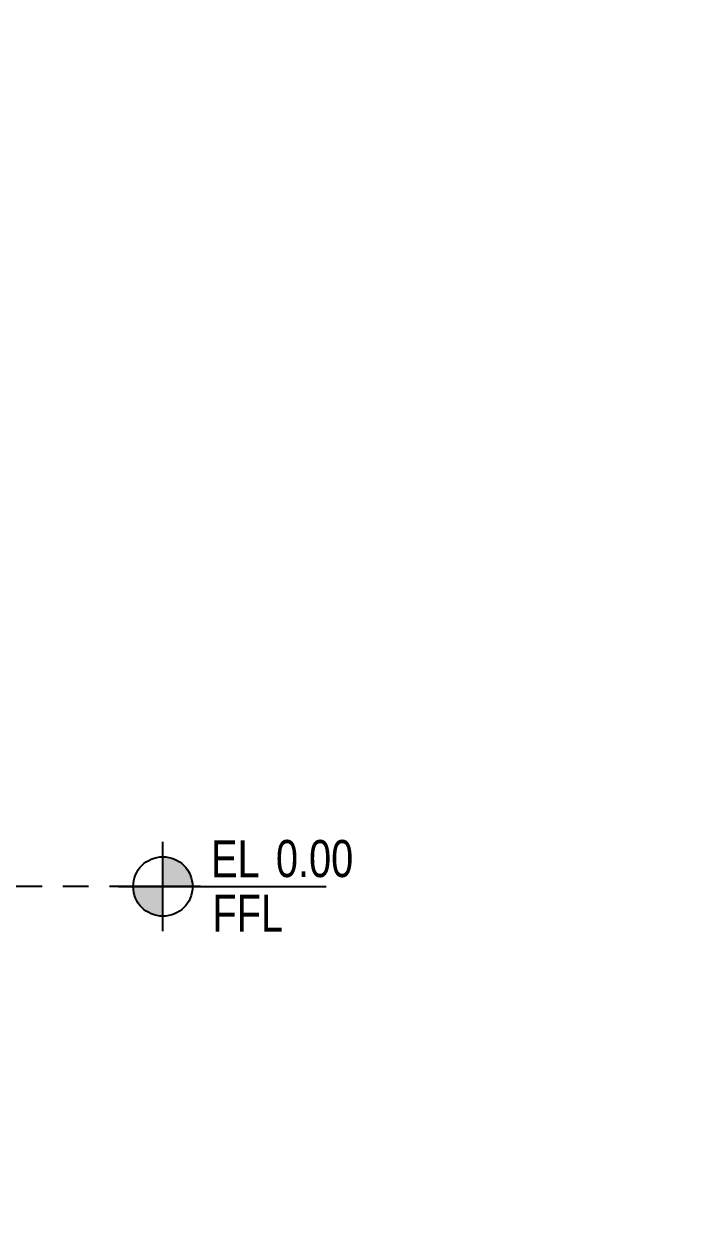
# Model space of a CAD drawing. Header units: inches. Extents: x -279 to 561, y -345 to 342.
# Drawn here: x -198.68 to -195.42, y 55.08 to 60.84 of the extents above; entities that cross this region are included whole.
import ezdxf

# ---------------------------------------------------------------- set-up
doc = ezdxf.new("R2010")
doc.units = ezdxf.units.IN
doc.header["$LTSCALE"] = 0.5
doc.header["$MEASUREMENT"] = 0
doc.linetypes.add('MV-X3EW$0$HIDDEN', pattern=[0.375, 0.25, -0.125])
for name, color, linetype in [('A-ANNO-LEVL-100', 7, 'Continuous'), ('MV-X3EW$0$M-HVAC-SLDF', 2, 'Continuous'), ('S-DIM', 7, 'Continuous')]:
    doc.layers.add(name, color=color, linetype=linetype)
doc.styles.get("Standard").update_dxf_attribs({"font": 'arial.ttf'})
doc.styles.add('T25-50', font='STENCIL.shx', dxfattribs={"height": 0.125})
doc.dimstyles.get("Standard").update_dxf_attribs({"dimtxt": 0.18, "dimasz": 0.18, "dimexe": 0.18, "dimexo": 0.0625, "dimgap": 0.09, "dimtad": 0, "dimtih": 1, "dimtoh": 1, "dimzin": 0, "dimdsep": 46, "dimtxsty": 'Standard', "dimcen": 0.09, "dimadec": 0, "dimazin": 0, "dimtfac": 1, "dimtofl": 0, "dimtmove": 0, "dimatfit": 3, "dimfxl": 1, "dimtolj": 1, "dimtzin": 0, "dimarcsym": 0})

# ---------------------------------------------------------------- blocks, each defined once
blk = doc.blocks.new('*U473')
h = blk.add_hatch(color=256)
h.dxf.hatch_style = 1
h.paths.add_polyline_path([(0, 50), (0, 0), (50, 0, 0.414214)])
h.paths.add_polyline_path([(0, 0), (-50, 0, 0.414214), (0, -50)])
for p, q in [((0, -75), (0, 75)), ((-75, 0), (63.1, 0)), ((63.1, 0), (-50, 0)), ((0, 0), (274.6, 0))]:
    blk.add_line(p, q)
blk.add_circle((0, 0), 50)
at = {"style": 'T25-50', "width": 0.8}
for s, p in [('EL', (81.1, 15.3)), ('FFL', (83.5, -76.3))]:
    blk.add_text(s, height=62.5, dxfattribs=at).set_placement(p)
blk.add_attdef('LEVEL', (190.3, 15.9), '', height=62.5, dxfattribs=at)
blk = doc.blocks.new('*D1071')
at = {"color": 0, "linetype": 'ByBlock', "lineweight": -2, "transparency": 16777216}
for p, q in [((558.6522, 342.2788), (558.6522, 342.4729)), ((560.6522, 342.2788), (560.6522, 342.4729)), ((558.8322, 342.2929), (559.1722, 342.2929)), ((560.4722, 342.2929), (560.1322, 342.2929))]:
    blk.add_line(p, q, dxfattribs=at)
at = {"color": 0, "linetype": 'ByBlock', "transparency": 16777216}
for points in [[(558.8322, 342.3229), (558.8322, 342.2629), (558.6522, 342.2929)], [(560.4722, 342.3229), (560.4722, 342.2629), (560.6522, 342.2929)]]:
    blk.add_solid(points, dxfattribs=at)
at = {"layer": 'Defpoints', "color": 0, "linetype": 'ByBlock', "transparency": 16777216}
for p in [(560.6522, 342.2929), (558.6522, 342.2163), (560.6522, 342.2163)]:
    blk.add_point(p, dxfattribs=at)
at = {"layer": 'Defpoints', "color": 0, "ltscale": 0.5, "transparency": 16777216}
for p in [(-209.5, -305.36), (-209.5, -305.81), (-209.5, -305.81)]:
    blk.add_point(p, dxfattribs=at)
at = {"layer": 'S-DIM', "color": 0, "lineweight": -2, "ltscale": 0.5, "transparency": 16777216}
for p, q in [((-209.5, -305.18), (-209.5, -305)), ((-209.5625, -305.36), (-209.68, -305.36)), ((-209.5625, -305.81), (-209.68, -305.81)), ((-209.5, -305.99), (-209.5, -306.17))]:
    blk.add_line(p, q, dxfattribs=at)
at = {"layer": 'S-DIM', "color": 0, "ltscale": 0.5, "transparency": 16777216}
for points in [[(-209.53, -305.18), (-209.47, -305.18), (-209.5, -305.36)], [(-209.53, -305.99), (-209.47, -305.99), (-209.5, -305.81)]]:
    blk.add_solid(points, dxfattribs=at)
at = {"color": 0, "linetype": 'ByBlock', "transparency": 16777216, "insert": (559.6522, 342.2929), "char_height": 0.18, "attachment_point": 5}
blk.add_mtext('\\A1;2.0000', dxfattribs=at)
at = {"layer": 'S-DIM', "color": 0, "ltscale": 0.5, "transparency": 16777216, "insert": (-209.5, -305.585), "char_height": 0.18, "attachment_point": 5}
blk.add_mtext('\\A1;0.45', dxfattribs=at)

msp = doc.modelspace()

# ---------------------------------------------------------------- hatches: boundary and pattern name
at = {"linetype": 'Continuous', "lineweight": -3}
h = msp.add_hatch(dxfattribs=at)
h.set_pattern_fill('ANSI31', scale=0.86)
h.set_pattern_definition([(45, (-104.22293, 85.78785), (-0.07601398, 0.07601398), [])])
h.paths.add_polyline_path([(-198.5876, 56.5713), (-204.9544, 56.5713), (-204.9544, 56.2713), (-198.7566, 56.2713), (-198.7566, 56.5713)])

# ---------------------------------------------------------------- linework, layer by layer
at = {"layer": 'MV-X3EW$0$M-HVAC-SLDF', "color": 7, "linetype": 'MV-X3EW$0$HIDDEN'}
msp.add_line((-197.9175, 56.6713), (-198.8409, 56.6713), dxfattribs=at)

# ---------------------------------------------------------------- block references
at = {"layer": 'A-ANNO-LEVL-100', "color": 7, "xscale": 0.002869115383497128, "yscale": 0.002869115383497128, "zscale": 0.002869115383497128}
msp.add_blockref('*U473', (-198.009, 56.6713), dxfattribs=at).add_auto_attribs({'LEVEL': '0.00'})

# ---------------------------------------------------------------- dimensions: what is measured, and where the dimension line sits
at = {"layer": 'S-DIM', "ltscale": 0.5}
dim = msp.add_linear_dim(base=(-209.5, -305.81), p1=(-209.5, -305.36), p2=(-209.5, -305.81), angle=90, dimstyle='Standard', dxfattribs=at)
dim.commit()
dim.dimension.update_dxf_attribs({"geometry": '*D1071', "text_midpoint": (-209.5, -305.585)})

doc.saveas('drawing.dxf')
